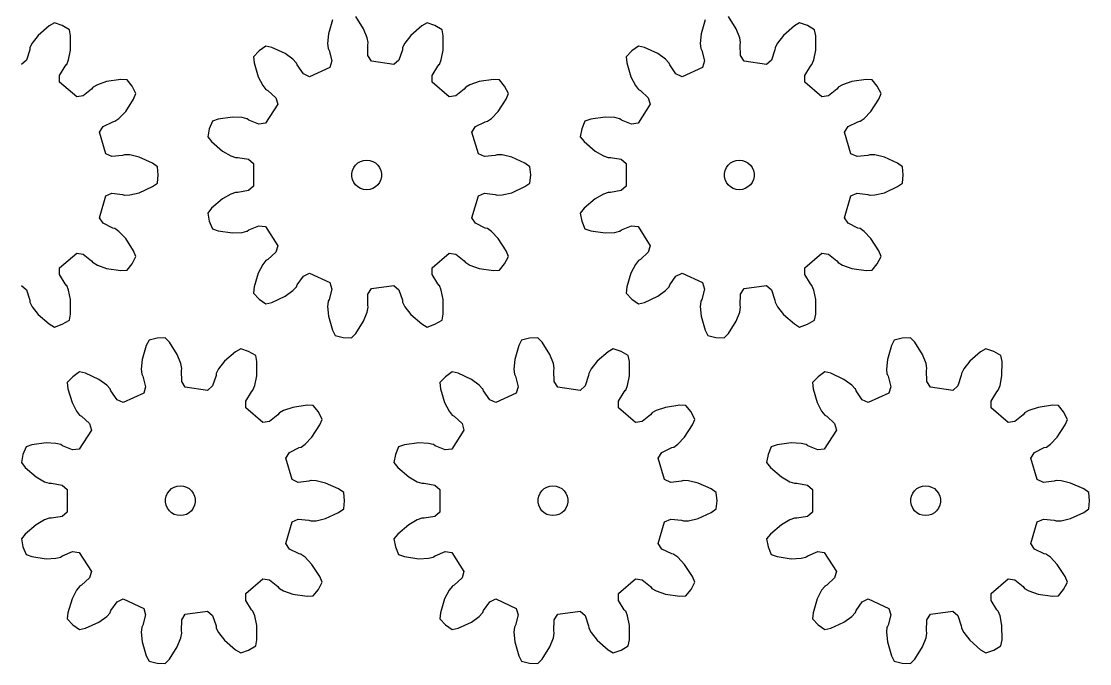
# Model space of a CAD drawing. Extents: x 0 to 183, y 0 to 230.
# Drawn here: x 75.2 to 183, y 0 to 64.8 of the extents above; entities that cross this region are included whole.
import ezdxf

# ---------------------------------------------------------------- set-up
doc = ezdxf.new("R2010")
doc.units = 0

msp = doc.modelspace()

# ---------------------------------------------------------------- linework, layer by layer
for p, q in [((106.57, 64.91), (106.17, 63.5)), ((109.7, 64.01), (108.92, 65.25)), ((144.16, 64.91), (143.76, 63.5)), ((147.3, 64.01), (146.51, 65.25)), ((77.98, 64.29), (76.88, 63.33)), ((78.51, 64.6), (77.98, 64.29)), ((79.3, 64.33), (78.51, 64.6)), ((80.03, 63.91), (79.3, 64.33)), ((80.14, 63.31), (80.03, 63.91)), ((110.07, 63.1), (109.7, 64.01)), ((115.58, 64.29), (114.47, 63.33)), ((116.11, 64.6), (115.58, 64.29)), ((116.89, 64.33), (116.11, 64.6)), ((117.62, 63.91), (116.89, 64.33)), ((117.73, 63.31), (117.62, 63.91)), ((147.66, 63.1), (147.3, 64.01)), ((153.17, 64.29), (152.07, 63.33)), ((153.7, 64.6), (153.17, 64.29)), ((154.49, 64.33), (153.7, 64.6)), ((155.21, 63.91), (154.49, 64.33)), ((155.32, 63.31), (155.21, 63.91)), ((76.28, 62.55), (76.05, 62.11)), ((76.88, 63.33), (76.28, 62.55)), ((80.13, 61.84), (80.14, 63.31)), ((106.17, 63.5), (106.08, 62.53)), ((106.08, 62.53), (106.13, 62.03)), ((110.16, 62.61), (110.07, 63.1)), ((110.12, 62.39), (110.16, 62.59)), ((110.16, 62.59), (110.16, 62.61)), ((113.87, 62.55), (113.64, 62.11)), ((114.47, 63.33), (113.87, 62.55)), ((117.73, 61.84), (117.73, 63.31)), ((143.76, 63.5), (143.67, 62.53)), ((143.67, 62.53), (143.72, 62.03)), ((147.75, 62.61), (147.66, 63.1)), ((147.71, 62.39), (147.75, 62.59)), ((147.75, 62.59), (147.75, 62.61)), ((151.46, 62.55), (151.23, 62.11)), ((152.07, 63.33), (151.46, 62.55)), ((155.32, 61.84), (155.32, 63.31)), ((76.03, 61.88), (75.69, 60.85)), ((76.05, 62.09), (76.03, 61.88)), ((76.05, 62.11), (76.05, 62.09)), ((79.94, 60.88), (80.13, 61.84)), ((99.18, 61.78), (98.6, 61.18)), ((99.86, 62.26), (99.18, 61.78)), ((100.46, 62.12), (99.86, 62.26)), ((101.78, 61.5), (100.46, 62.12)), ((102.58, 60.93), (101.78, 61.5)), ((106.13, 62.03), (106.13, 62.01)), ((106.13, 62.01), (106.23, 61.83)), ((106.23, 61.83), (106.5, 60.77)), ((110.15, 61.3), (110.12, 62.39)), ((113.62, 61.88), (113.28, 60.85)), ((113.64, 62.09), (113.62, 61.88)), ((113.64, 62.11), (113.64, 62.09)), ((117.54, 60.88), (117.73, 61.84)), ((136.77, 61.78), (136.2, 61.18)), ((137.45, 62.26), (136.77, 61.78)), ((138.05, 62.12), (137.45, 62.26)), ((139.38, 61.5), (138.05, 62.12)), ((140.17, 60.93), (139.38, 61.5)), ((143.72, 62.03), (143.72, 62.01)), ((143.72, 62.01), (143.82, 61.83)), ((143.82, 61.83), (144.09, 60.77)), ((147.75, 61.3), (147.71, 62.39)), ((151.21, 61.88), (150.87, 60.85)), ((151.23, 62.09), (151.21, 61.88)), ((151.23, 62.11), (151.23, 62.09)), ((155.13, 60.88), (155.32, 61.84)), ((75.69, 60.85), (75.18, 60.4)), ((79.6, 60.25), (79.75, 60.4)), ((79.75, 60.4), (79.76, 60.42)), ((79.76, 60.42), (79.94, 60.88)), ((98.6, 61.18), (98.66, 60.56)), ((98.66, 60.56), (99.08, 59.16)), ((102.92, 60.57), (102.58, 60.93)), ((102.93, 60.55), (102.92, 60.57)), ((103.01, 60.36), (102.93, 60.55)), ((103.63, 59.46), (103.01, 60.36)), ((106.5, 60.77), (106.31, 60.12)), ((110.52, 60.73), (110.15, 61.3)), ((112.77, 60.4), (110.52, 60.73)), ((113.28, 60.85), (112.77, 60.4)), ((117.19, 60.25), (117.34, 60.4)), ((117.34, 60.4), (117.35, 60.42)), ((117.35, 60.42), (117.54, 60.88)), ((136.2, 61.18), (136.26, 60.56)), ((136.26, 60.56), (136.67, 59.16)), ((140.52, 60.57), (140.17, 60.93)), ((140.53, 60.55), (140.52, 60.57)), ((140.6, 60.36), (140.53, 60.55)), ((141.22, 59.46), (140.6, 60.36)), ((144.09, 60.77), (143.91, 60.12)), ((148.11, 60.73), (147.75, 61.3)), ((150.36, 60.4), (148.11, 60.73)), ((150.87, 60.85), (150.36, 60.4)), ((154.79, 60.25), (154.93, 60.4)), ((154.93, 60.4), (154.94, 60.42)), ((154.94, 60.42), (155.13, 60.88)), ((79.04, 59.31), (79.6, 60.25)), ((79.04, 58.64), (79.04, 59.31)), ((104.24, 59.18), (103.63, 59.46)), ((106.31, 60.12), (104.24, 59.18)), ((116.63, 59.31), (117.19, 60.25)), ((116.63, 58.64), (116.63, 59.31)), ((141.84, 59.18), (141.22, 59.46)), ((143.91, 60.12), (141.84, 59.18)), ((154.22, 58.64), (154.23, 59.31)), ((154.23, 59.31), (154.79, 60.25)), ((80.76, 57.15), (79.04, 58.64)), ((82.85, 58.36), (82.42, 58.11)), ((83.77, 58.69), (82.85, 58.36)), ((85.22, 58.9), (83.77, 58.69)), ((85.84, 58.87), (85.22, 58.9)), ((86.35, 58.22), (85.84, 58.87)), ((86.73, 57.48), (86.35, 58.22)), ((99.08, 59.16), (99.53, 58.29)), ((99.53, 58.29), (99.84, 57.9)), ((118.35, 57.15), (116.63, 58.64)), ((120.44, 58.36), (120.01, 58.11)), ((121.37, 58.69), (120.44, 58.36)), ((122.81, 58.9), (121.37, 58.69)), ((123.43, 58.87), (122.81, 58.9)), ((123.94, 58.22), (123.43, 58.87)), ((124.33, 57.48), (123.94, 58.22)), ((136.67, 59.16), (137.13, 58.29)), ((137.13, 58.29), (137.44, 57.9)), ((155.94, 57.15), (154.22, 58.64)), ((158.03, 58.36), (157.6, 58.11)), ((158.96, 58.69), (158.03, 58.36)), ((160.41, 58.9), (158.96, 58.69)), ((161.02, 58.87), (160.41, 58.9)), ((161.53, 58.22), (161.02, 58.87)), ((161.92, 57.48), (161.53, 58.22)), ((81.43, 57.25), (80.76, 57.15)), ((82.27, 57.93), (81.43, 57.25)), ((82.4, 58.1), (82.27, 57.93)), ((82.42, 58.11), (82.4, 58.1)), ((86.5, 56.91), (86.73, 57.48)), ((99.84, 57.9), (99.86, 57.89)), ((99.86, 57.89), (100.04, 57.78)), ((100.04, 57.78), (100.84, 57.04)), ((119.02, 57.25), (118.35, 57.15)), ((119.87, 57.93), (119.02, 57.25)), ((120, 58.1), (119.87, 57.93)), ((120.01, 58.11), (120, 58.1)), ((124.1, 56.91), (124.33, 57.48)), ((137.44, 57.9), (137.45, 57.89)), ((137.45, 57.89), (137.63, 57.78)), ((137.63, 57.78), (138.43, 57.04)), ((156.61, 57.25), (155.94, 57.15)), ((157.46, 57.93), (156.61, 57.25)), ((157.59, 58.1), (157.46, 57.93)), ((157.6, 58.11), (157.59, 58.1)), ((161.69, 56.91), (161.92, 57.48)), ((85.71, 55.68), (86.5, 56.91)), ((101.04, 56.4), (99.81, 54.48)), ((100.84, 57.04), (101.04, 56.4)), ((123.3, 55.68), (124.1, 56.91)), ((138.63, 56.4), (137.4, 54.48)), ((138.43, 57.04), (138.63, 56.4)), ((160.89, 55.68), (161.69, 56.91)), ((84.62, 54.68), (85.03, 54.97)), ((85.03, 54.97), (85.71, 55.68)), ((96.48, 55.11), (95.03, 54.91)), ((97.46, 55.06), (96.48, 55.11)), ((97.94, 54.94), (97.46, 55.06)), ((122.21, 54.68), (122.62, 54.97)), ((122.62, 54.97), (123.3, 55.68)), ((134.07, 55.11), (132.62, 54.91)), ((135.05, 55.06), (134.07, 55.11)), ((135.53, 54.94), (135.05, 55.06)), ((159.8, 54.68), (160.21, 54.97)), ((160.21, 54.97), (160.89, 55.68)), ((83.05, 53.58), (83.42, 54.14)), ((83.42, 54.14), (84.4, 54.63)), ((84.4, 54.63), (84.6, 54.68)), ((84.6, 54.68), (84.62, 54.68)), ((94.14, 53.93), (93.98, 53.11)), ((94.45, 54.71), (94.14, 53.93)), ((95.03, 54.91), (94.45, 54.71)), ((97.96, 54.93), (97.94, 54.94)), ((98.13, 54.81), (97.96, 54.93)), ((99.14, 54.39), (98.13, 54.81)), ((99.81, 54.48), (99.14, 54.39)), ((120.64, 53.58), (121.01, 54.14)), ((121.01, 54.14), (121.99, 54.63)), ((121.99, 54.63), (122.2, 54.68)), ((122.2, 54.68), (122.21, 54.68)), ((131.73, 53.93), (131.57, 53.11)), ((132.04, 54.71), (131.73, 53.93)), ((132.62, 54.91), (132.04, 54.71)), ((135.55, 54.93), (135.53, 54.94)), ((135.72, 54.81), (135.55, 54.93)), ((136.73, 54.39), (135.72, 54.81)), ((137.4, 54.48), (136.73, 54.39)), ((158.24, 53.58), (158.61, 54.14)), ((158.61, 54.14), (159.58, 54.63)), ((159.58, 54.63), (159.79, 54.68)), ((159.79, 54.68), (159.8, 54.68)), ((83.69, 51.39), (83.05, 53.58)), ((93.98, 53.11), (94.36, 52.63)), ((121.29, 51.39), (120.64, 53.58)), ((131.57, 53.11), (131.95, 52.63)), ((158.88, 51.39), (158.24, 53.58)), ((94.36, 52.63), (95.47, 51.68)), ((131.95, 52.63), (133.06, 51.68)), ((84.31, 51.12), (83.69, 51.39)), ((85.4, 51.24), (84.31, 51.12)), ((85.59, 51.31), (85.4, 51.24)), ((85.61, 51.31), (85.59, 51.31)), ((86.11, 51.29), (85.61, 51.31)), ((87.07, 51.06), (86.11, 51.29)), ((88.4, 50.45), (87.07, 51.06)), ((95.47, 51.68), (96.32, 51.19)), ((96.32, 51.19), (96.79, 51.03)), ((96.79, 51.03), (96.81, 51.03)), ((96.81, 51.03), (97.02, 51.04)), ((97.02, 51.04), (98.1, 50.85)), ((98.1, 50.85), (98.61, 50.41)), ((109.41, 50.64), (109.71, 50.74)), ((109.71, 50.74), (110.02, 50.77)), ((110.02, 50.77), (110.33, 50.74)), ((110.33, 50.74), (110.63, 50.64)), ((121.9, 51.12), (121.29, 51.39)), ((122.99, 51.24), (121.9, 51.12)), ((123.19, 51.31), (122.99, 51.24)), ((123.2, 51.31), (123.19, 51.31)), ((123.7, 51.29), (123.2, 51.31)), ((124.66, 51.06), (123.7, 51.29)), ((125.99, 50.45), (124.66, 51.06)), ((133.06, 51.68), (133.91, 51.19)), ((133.91, 51.19), (134.39, 51.03)), ((134.39, 51.03), (134.4, 51.03)), ((134.4, 51.03), (134.61, 51.04)), ((134.61, 51.04), (135.69, 50.85)), ((135.69, 50.85), (136.2, 50.41)), ((147, 50.64), (147.3, 50.74)), ((147.3, 50.74), (147.61, 50.77)), ((147.61, 50.77), (147.92, 50.74)), ((147.92, 50.74), (148.22, 50.64)), ((159.49, 51.12), (158.88, 51.39)), ((160.58, 51.24), (159.49, 51.12)), ((160.78, 51.31), (160.58, 51.24)), ((160.8, 51.31), (160.78, 51.31)), ((161.29, 51.29), (160.8, 51.31)), ((162.25, 51.06), (161.29, 51.29)), ((163.58, 50.45), (162.25, 51.06)), ((88.9, 50.1), (88.4, 50.45)), ((88.98, 49.27), (88.9, 50.1)), ((98.61, 50.41), (98.61, 48.13)), ((108.53, 49.43), (108.59, 49.73)), ((108.59, 49.73), (108.72, 50.02)), ((108.72, 50.02), (108.9, 50.27)), ((108.9, 50.27), (109.14, 50.48)), ((109.14, 50.48), (109.41, 50.64)), ((110.63, 50.64), (110.9, 50.48)), ((110.9, 50.48), (111.13, 50.27)), ((111.13, 50.27), (111.32, 50.02)), ((111.32, 50.02), (111.45, 49.73)), ((111.45, 49.73), (111.51, 49.43)), ((126.49, 50.1), (125.99, 50.45)), ((126.57, 49.27), (126.49, 50.1)), ((136.2, 50.41), (136.2, 48.13)), ((146.12, 49.43), (146.18, 49.73)), ((146.18, 49.73), (146.31, 50.02)), ((146.31, 50.02), (146.5, 50.27)), ((146.5, 50.27), (146.73, 50.48)), ((146.73, 50.48), (147, 50.64)), ((148.22, 50.64), (148.49, 50.48)), ((148.49, 50.48), (148.73, 50.27)), ((148.73, 50.27), (148.91, 50.02)), ((148.91, 50.02), (149.04, 49.73)), ((149.04, 49.73), (149.1, 49.43)), ((164.08, 50.1), (163.58, 50.45)), ((164.16, 49.27), (164.08, 50.1)), ((88.9, 48.44), (88.98, 49.27)), ((108.53, 49.11), (108.53, 49.43)), ((108.59, 48.81), (108.53, 49.11)), ((108.72, 48.52), (108.59, 48.81)), ((108.9, 48.27), (108.72, 48.52)), ((111.32, 48.52), (111.13, 48.27)), ((111.45, 48.81), (111.32, 48.52)), ((111.51, 49.11), (111.45, 48.81)), ((111.51, 49.43), (111.51, 49.11)), ((126.49, 48.44), (126.57, 49.27)), ((146.12, 49.11), (146.12, 49.43)), ((146.18, 48.81), (146.12, 49.11)), ((146.31, 48.52), (146.18, 48.81)), ((146.5, 48.27), (146.31, 48.52)), ((148.91, 48.52), (148.73, 48.27)), ((149.04, 48.81), (148.91, 48.52)), ((149.1, 49.11), (149.04, 48.81)), ((149.1, 49.43), (149.1, 49.11)), ((164.08, 48.44), (164.16, 49.27)), ((83.69, 47.15), (84.31, 47.42)), ((84.31, 47.42), (85.4, 47.3)), ((86.11, 47.25), (87.07, 47.48)), ((87.07, 47.48), (88.4, 48.09)), ((88.4, 48.09), (88.9, 48.44)), ((96.79, 47.51), (96.32, 47.35)), ((96.81, 47.51), (96.79, 47.51)), ((97.02, 47.5), (96.81, 47.51)), ((98.1, 47.69), (97.02, 47.5)), ((98.61, 48.13), (98.1, 47.69)), ((109.14, 48.06), (108.9, 48.27)), ((109.41, 47.9), (109.14, 48.06)), ((109.71, 47.8), (109.41, 47.9)), ((110.02, 47.77), (109.71, 47.8)), ((110.33, 47.8), (110.02, 47.77)), ((110.63, 47.9), (110.33, 47.8)), ((110.9, 48.06), (110.63, 47.9)), ((111.13, 48.27), (110.9, 48.06)), ((121.29, 47.15), (121.9, 47.42)), ((121.9, 47.42), (122.99, 47.3)), ((123.7, 47.25), (124.66, 47.48)), ((124.66, 47.48), (125.99, 48.09)), ((125.99, 48.09), (126.49, 48.44)), ((134.39, 47.51), (133.91, 47.35)), ((134.4, 47.51), (134.39, 47.51)), ((134.61, 47.5), (134.4, 47.51)), ((135.69, 47.69), (134.61, 47.5)), ((136.2, 48.13), (135.69, 47.69)), ((146.73, 48.06), (146.5, 48.27)), ((147, 47.9), (146.73, 48.06)), ((147.3, 47.8), (147, 47.9)), ((147.61, 47.77), (147.3, 47.8)), ((147.92, 47.8), (147.61, 47.77)), ((148.22, 47.9), (147.92, 47.8)), ((148.49, 48.06), (148.22, 47.9)), ((148.73, 48.27), (148.49, 48.06)), ((158.88, 47.15), (159.49, 47.42)), ((159.49, 47.42), (160.58, 47.3)), ((161.29, 47.25), (162.25, 47.48)), ((162.25, 47.48), (163.58, 48.09)), ((163.58, 48.09), (164.08, 48.44)), ((83.05, 44.96), (83.69, 47.15)), ((85.4, 47.3), (85.59, 47.23)), ((85.59, 47.23), (85.61, 47.23)), ((85.61, 47.23), (86.11, 47.25)), ((95.47, 46.86), (94.36, 45.91)), ((96.32, 47.35), (95.47, 46.86)), ((120.64, 44.96), (121.29, 47.15)), ((122.99, 47.3), (123.19, 47.23)), ((123.19, 47.23), (123.2, 47.23)), ((123.2, 47.23), (123.7, 47.25)), ((133.06, 46.86), (131.95, 45.91)), ((133.91, 47.35), (133.06, 46.86)), ((158.24, 44.96), (158.88, 47.15)), ((160.58, 47.3), (160.78, 47.23)), ((160.78, 47.23), (160.8, 47.23)), ((160.8, 47.23), (161.29, 47.25)), ((94.36, 45.91), (93.98, 45.43)), ((93.98, 45.43), (94.14, 44.61)), ((131.95, 45.91), (131.57, 45.43)), ((131.57, 45.43), (131.73, 44.61)), ((83.42, 44.4), (83.05, 44.96)), ((84.4, 43.91), (83.42, 44.4)), ((94.14, 44.61), (94.45, 43.83)), ((121.01, 44.4), (120.64, 44.96)), ((121.99, 43.91), (121.01, 44.4)), ((131.73, 44.61), (132.04, 43.83)), ((158.61, 44.4), (158.24, 44.96)), ((159.58, 43.91), (158.61, 44.4)), ((84.6, 43.86), (84.4, 43.91)), ((84.62, 43.86), (84.6, 43.86)), ((85.03, 43.57), (84.62, 43.86)), ((85.71, 42.86), (85.03, 43.57)), ((94.45, 43.83), (95.03, 43.63)), ((95.03, 43.63), (96.48, 43.43)), ((96.48, 43.43), (97.46, 43.48)), ((97.46, 43.48), (97.94, 43.6)), ((97.94, 43.6), (97.96, 43.61)), ((97.96, 43.61), (98.13, 43.73)), ((98.13, 43.73), (99.14, 44.15)), ((99.14, 44.15), (99.81, 44.06)), ((99.81, 44.06), (101.04, 42.14)), ((122.2, 43.86), (121.99, 43.91)), ((122.21, 43.86), (122.2, 43.86)), ((122.62, 43.57), (122.21, 43.86)), ((123.3, 42.86), (122.62, 43.57)), ((132.04, 43.83), (132.62, 43.63)), ((132.62, 43.63), (134.07, 43.43)), ((134.07, 43.43), (135.05, 43.48)), ((135.05, 43.48), (135.53, 43.6)), ((135.53, 43.6), (135.55, 43.61)), ((135.55, 43.61), (135.72, 43.73)), ((135.72, 43.73), (136.73, 44.15)), ((136.73, 44.15), (137.4, 44.06)), ((137.4, 44.06), (138.63, 42.14)), ((159.79, 43.86), (159.58, 43.91)), ((159.8, 43.86), (159.79, 43.86)), ((160.21, 43.57), (159.8, 43.86)), ((160.89, 42.86), (160.21, 43.57)), ((86.5, 41.63), (85.71, 42.86)), ((101.04, 42.14), (100.84, 41.5)), ((124.1, 41.63), (123.3, 42.86)), ((138.63, 42.14), (138.43, 41.5)), ((161.69, 41.63), (160.89, 42.86)), ((79.04, 39.9), (80.76, 41.39)), ((80.76, 41.39), (81.43, 41.29)), ((81.43, 41.29), (82.27, 40.61)), ((86.35, 40.32), (86.73, 41.06)), ((86.73, 41.06), (86.5, 41.63)), ((100.84, 41.5), (100.04, 40.76)), ((116.63, 39.9), (118.35, 41.39)), ((118.35, 41.39), (119.02, 41.29)), ((119.02, 41.29), (119.87, 40.61)), ((123.94, 40.32), (124.33, 41.06)), ((124.33, 41.06), (124.1, 41.63)), ((138.43, 41.5), (137.63, 40.76)), ((154.22, 39.9), (155.94, 41.39)), ((155.94, 41.39), (156.61, 41.29)), ((156.61, 41.29), (157.46, 40.61)), ((161.53, 40.32), (161.92, 41.06)), ((161.92, 41.06), (161.69, 41.63)), ((79.04, 39.23), (79.04, 39.9)), ((82.27, 40.61), (82.4, 40.44)), ((82.4, 40.44), (82.42, 40.43)), ((82.42, 40.43), (82.85, 40.18)), ((82.85, 40.18), (83.77, 39.85)), ((85.84, 39.67), (86.35, 40.32)), ((99.53, 40.25), (99.08, 39.38)), ((99.84, 40.64), (99.53, 40.25)), ((99.86, 40.65), (99.84, 40.64)), ((100.04, 40.76), (99.86, 40.65)), ((116.63, 39.23), (116.63, 39.9)), ((119.87, 40.61), (120, 40.44)), ((120, 40.44), (120.01, 40.43)), ((120.01, 40.43), (120.44, 40.18)), ((120.44, 40.18), (121.37, 39.85)), ((123.43, 39.67), (123.94, 40.32)), ((137.13, 40.25), (136.67, 39.38)), ((137.44, 40.64), (137.13, 40.25)), ((137.45, 40.65), (137.44, 40.64)), ((137.63, 40.76), (137.45, 40.65)), ((154.23, 39.23), (154.22, 39.9)), ((157.46, 40.61), (157.59, 40.44)), ((157.59, 40.44), (157.6, 40.43)), ((157.6, 40.43), (158.03, 40.18)), ((158.03, 40.18), (158.96, 39.85)), ((161.02, 39.67), (161.53, 40.32)), ((79.6, 38.29), (79.04, 39.23)), ((83.77, 39.85), (85.22, 39.64)), ((85.22, 39.64), (85.84, 39.67)), ((99.08, 39.38), (98.66, 37.98)), ((103.01, 38.18), (103.63, 39.08)), ((103.63, 39.08), (104.24, 39.36)), ((104.24, 39.36), (106.31, 38.42)), ((117.19, 38.29), (116.63, 39.23)), ((121.37, 39.85), (122.81, 39.64)), ((122.81, 39.64), (123.43, 39.67)), ((136.67, 39.38), (136.26, 37.98)), ((140.6, 38.18), (141.22, 39.08)), ((141.22, 39.08), (141.84, 39.36)), ((141.84, 39.36), (143.91, 38.42)), ((154.79, 38.29), (154.23, 39.23)), ((158.96, 39.85), (160.41, 39.64)), ((160.41, 39.64), (161.02, 39.67)), ((75.18, 38.14), (75.69, 37.69)), ((79.75, 38.14), (79.6, 38.29)), ((79.76, 38.12), (79.75, 38.14)), ((79.94, 37.66), (79.76, 38.12)), ((98.66, 37.98), (98.6, 37.36)), ((102.58, 37.61), (102.92, 37.97)), ((102.92, 37.97), (102.93, 37.99)), ((102.93, 37.99), (103.01, 38.18)), ((106.5, 37.77), (106.23, 36.71)), ((106.31, 38.42), (106.5, 37.77)), ((110.15, 37.24), (110.52, 37.81)), ((110.52, 37.81), (112.77, 38.14)), ((112.77, 38.14), (113.28, 37.69)), ((117.34, 38.14), (117.19, 38.29)), ((117.35, 38.12), (117.34, 38.14)), ((117.54, 37.66), (117.35, 38.12)), ((136.26, 37.98), (136.2, 37.36)), ((140.17, 37.61), (140.52, 37.97)), ((140.52, 37.97), (140.53, 37.99)), ((140.53, 37.99), (140.6, 38.18)), ((144.09, 37.77), (143.82, 36.71)), ((143.91, 38.42), (144.09, 37.77)), ((147.75, 37.24), (148.11, 37.81)), ((148.11, 37.81), (150.36, 38.14)), ((150.36, 38.14), (150.87, 37.69)), ((154.93, 38.14), (154.79, 38.29)), ((154.94, 38.12), (154.93, 38.14)), ((155.13, 37.66), (154.94, 38.12)), ((75.69, 37.69), (76.03, 36.66)), ((76.03, 36.66), (76.05, 36.45)), ((80.13, 36.7), (79.94, 37.66)), ((80.14, 35.23), (80.13, 36.7)), ((98.6, 37.36), (99.18, 36.76)), ((99.18, 36.76), (99.86, 36.28)), ((100.46, 36.42), (101.78, 37.04)), ((101.78, 37.04), (102.58, 37.61)), ((106.23, 36.71), (106.13, 36.53)), ((110.12, 36.15), (110.15, 37.24)), ((113.28, 37.69), (113.62, 36.66)), ((113.62, 36.66), (113.64, 36.45)), ((117.73, 36.7), (117.54, 37.66)), ((117.73, 35.23), (117.73, 36.7)), ((136.2, 37.36), (136.77, 36.76)), ((136.77, 36.76), (137.45, 36.28)), ((138.05, 36.42), (139.38, 37.04)), ((139.38, 37.04), (140.17, 37.61)), ((143.82, 36.71), (143.72, 36.53)), ((147.71, 36.15), (147.75, 37.24)), ((150.87, 37.69), (151.21, 36.66)), ((151.21, 36.66), (151.23, 36.45)), ((155.32, 36.7), (155.13, 37.66)), ((155.32, 35.23), (155.32, 36.7)), ((76.05, 36.45), (76.05, 36.43)), ((76.05, 36.43), (76.28, 35.99)), ((76.28, 35.99), (76.88, 35.21)), ((99.86, 36.28), (100.46, 36.42)), ((106.13, 36.51), (106.08, 36.01)), ((106.08, 36.01), (106.17, 35.04)), ((106.13, 36.53), (106.13, 36.51)), ((110.07, 35.44), (110.16, 35.93)), ((110.16, 35.95), (110.12, 36.15)), ((110.16, 35.93), (110.16, 35.95)), ((113.64, 36.45), (113.64, 36.43)), ((113.64, 36.43), (113.87, 35.99)), ((113.87, 35.99), (114.47, 35.21)), ((137.45, 36.28), (138.05, 36.42)), ((143.72, 36.51), (143.67, 36.01)), ((143.67, 36.01), (143.76, 35.04)), ((143.72, 36.53), (143.72, 36.51)), ((147.66, 35.44), (147.75, 35.93)), ((147.75, 35.95), (147.71, 36.15)), ((147.75, 35.93), (147.75, 35.95)), ((151.23, 36.45), (151.23, 36.43)), ((151.23, 36.43), (151.46, 35.99)), ((151.46, 35.99), (152.07, 35.21)), ((76.88, 35.21), (77.98, 34.25)), ((79.3, 34.21), (80.03, 34.63)), ((80.03, 34.63), (80.14, 35.23)), ((106.17, 35.04), (106.57, 33.63)), ((108.92, 33.29), (109.7, 34.53)), ((109.7, 34.53), (110.07, 35.44)), ((114.47, 35.21), (115.58, 34.25)), ((116.89, 34.21), (117.62, 34.63)), ((117.62, 34.63), (117.73, 35.23)), ((143.76, 35.04), (144.16, 33.63)), ((146.51, 33.29), (147.3, 34.53)), ((147.3, 34.53), (147.66, 35.44)), ((152.07, 35.21), (153.17, 34.25)), ((154.49, 34.21), (155.21, 34.63)), ((155.21, 34.63), (155.32, 35.23)), ((77.98, 34.25), (78.51, 33.94)), ((78.51, 33.94), (79.3, 34.21)), ((106.57, 33.63), (106.85, 33.08)), ((115.58, 34.25), (116.11, 33.94)), ((116.11, 33.94), (116.89, 34.21)), ((144.16, 33.63), (144.44, 33.08)), ((153.17, 34.25), (153.7, 33.94)), ((153.7, 33.94), (154.49, 34.21)), ((88.06, 32.61), (87.78, 32.06)), ((88.87, 32.81), (88.06, 32.61)), ((89.7, 32.85), (88.87, 32.81)), ((90.12, 32.4), (89.7, 32.85)), ((90.91, 31.17), (90.12, 32.4)), ((106.85, 33.08), (107.66, 32.89)), ((107.66, 32.89), (108.5, 32.85)), ((108.5, 32.85), (108.92, 33.29)), ((125.65, 32.61), (125.37, 32.06)), ((126.46, 32.81), (125.65, 32.61)), ((127.29, 32.85), (126.46, 32.81)), ((127.71, 32.4), (127.29, 32.85)), ((128.5, 31.17), (127.71, 32.4)), ((144.44, 33.08), (145.25, 32.89)), ((145.25, 32.89), (146.09, 32.85)), ((146.09, 32.85), (146.51, 33.29)), ((163.24, 32.61), (162.96, 32.06)), ((164.05, 32.81), (163.24, 32.61)), ((164.88, 32.85), (164.05, 32.81)), ((165.31, 32.4), (164.88, 32.85)), ((166.09, 31.17), (165.31, 32.4)), ((87.78, 32.06), (87.37, 30.66)), ((96.78, 31.44), (95.68, 30.48)), ((97.31, 31.75), (96.78, 31.44)), ((98.1, 31.48), (97.31, 31.75)), ((98.82, 31.06), (98.1, 31.48)), ((125.37, 32.06), (124.96, 30.66)), ((134.37, 31.44), (133.27, 30.48)), ((134.9, 31.75), (134.37, 31.44)), ((135.69, 31.48), (134.9, 31.75)), ((136.41, 31.06), (135.69, 31.48)), ((162.96, 32.06), (162.55, 30.66)), ((171.96, 31.44), (170.86, 30.48)), ((172.49, 31.75), (171.96, 31.44)), ((173.28, 31.48), (172.49, 31.75)), ((174, 31.06), (173.28, 31.48)), ((87.37, 30.66), (87.28, 29.68)), ((91.27, 30.25), (90.91, 31.17)), ((91.36, 29.76), (91.27, 30.25)), ((95.68, 30.48), (95.07, 29.71)), ((98.94, 30.46), (98.82, 31.06)), ((98.93, 29), (98.94, 30.46)), ((124.96, 30.66), (124.87, 29.68)), ((128.86, 30.25), (128.5, 31.17)), ((128.95, 29.76), (128.86, 30.25)), ((133.27, 30.48), (132.67, 29.71)), ((136.53, 30.46), (136.41, 31.06)), ((136.52, 29), (136.53, 30.46)), ((162.55, 30.66), (162.46, 29.68)), ((166.45, 30.25), (166.09, 31.17)), ((166.55, 29.76), (166.45, 30.25)), ((170.86, 30.48), (170.26, 29.71)), ((174.12, 30.46), (174, 31.06)), ((174.11, 29), (174.12, 30.46)), ((81.06, 29.42), (80.38, 28.93)), ((81.66, 29.27), (81.06, 29.42)), ((82.99, 28.66), (81.66, 29.27)), ((87.28, 29.68), (87.33, 29.18)), ((87.33, 29.18), (87.33, 29.17)), ((87.33, 29.17), (87.43, 28.98)), ((91.32, 29.54), (91.36, 29.75)), ((91.36, 28.45), (91.32, 29.54)), ((91.36, 29.75), (91.36, 29.76)), ((94.84, 29.25), (94.82, 29.04)), ((94.85, 29.26), (94.84, 29.25)), ((95.07, 29.71), (94.85, 29.26)), ((118.65, 29.42), (117.98, 28.93)), ((119.25, 29.27), (118.65, 29.42)), ((120.58, 28.66), (119.25, 29.27)), ((124.87, 29.68), (124.92, 29.18)), ((124.92, 29.18), (124.93, 29.17)), ((124.93, 29.17), (125.02, 28.98)), ((128.91, 29.54), (128.95, 29.75)), ((128.95, 28.45), (128.91, 29.54)), ((128.95, 29.75), (128.95, 29.76)), ((132.43, 29.25), (132.41, 29.04)), ((132.44, 29.26), (132.43, 29.25)), ((132.67, 29.71), (132.44, 29.26)), ((156.25, 29.42), (155.57, 28.93)), ((156.84, 29.27), (156.25, 29.42)), ((158.17, 28.66), (156.84, 29.27)), ((162.46, 29.68), (162.51, 29.18)), ((162.51, 29.18), (162.52, 29.17)), ((162.52, 29.17), (162.62, 28.98)), ((166.51, 29.54), (166.55, 29.75)), ((166.54, 28.45), (166.51, 29.54)), ((166.55, 29.75), (166.55, 29.76)), ((170.03, 29.25), (170.01, 29.04)), ((170.26, 29.71), (170.03, 29.26)), ((170.03, 29.26), (170.03, 29.25)), ((80.38, 28.93), (79.81, 28.33)), ((79.81, 28.33), (79.87, 27.72)), ((83.79, 28.08), (82.99, 28.66)), ((84.13, 27.72), (83.79, 28.08)), ((87.43, 28.98), (87.7, 27.92)), ((91.72, 27.88), (91.36, 28.45)), ((94.82, 29.04), (94.48, 28)), ((98.55, 27.57), (98.74, 28.03)), ((98.74, 28.03), (98.93, 29)), ((117.98, 28.93), (117.4, 28.33)), ((117.4, 28.33), (117.46, 27.72)), ((121.38, 28.08), (120.58, 28.66)), ((121.72, 27.72), (121.38, 28.08)), ((125.02, 28.98), (125.3, 27.92)), ((129.31, 27.88), (128.95, 28.45)), ((132.41, 29.04), (132.07, 28)), ((136.15, 27.57), (136.33, 28.03)), ((136.33, 28.03), (136.52, 29)), ((155.57, 28.93), (154.99, 28.33)), ((154.99, 28.33), (155.05, 27.72)), ((158.97, 28.08), (158.17, 28.66)), ((159.31, 27.72), (158.97, 28.08)), ((162.62, 28.98), (162.89, 27.92)), ((166.9, 27.88), (166.54, 28.45)), ((170.01, 29.04), (169.66, 28)), ((173.74, 27.57), (173.92, 28.03)), ((173.92, 28.03), (174.11, 29)), ((79.87, 27.72), (80.29, 26.32)), ((84.14, 27.71), (84.13, 27.72)), ((84.22, 27.51), (84.14, 27.71)), ((84.84, 26.61), (84.22, 27.51)), ((87.52, 27.27), (85.45, 26.33)), ((87.7, 27.92), (87.52, 27.27)), ((93.97, 27.55), (91.72, 27.88)), ((94.48, 28), (93.97, 27.55)), ((97.84, 26.47), (98.4, 27.4)), ((98.4, 27.4), (98.54, 27.56)), ((98.54, 27.56), (98.55, 27.57)), ((117.46, 27.72), (117.88, 26.32)), ((121.73, 27.71), (121.72, 27.72)), ((121.81, 27.51), (121.73, 27.71)), ((122.43, 26.61), (121.81, 27.51)), ((125.11, 27.27), (123.04, 26.33)), ((125.3, 27.92), (125.11, 27.27)), ((131.57, 27.55), (129.31, 27.88)), ((132.07, 28), (131.57, 27.55)), ((135.43, 26.47), (135.99, 27.4)), ((135.99, 27.4), (136.14, 27.56)), ((136.14, 27.56), (136.15, 27.57)), ((155.05, 27.72), (155.47, 26.32)), ((159.32, 27.71), (159.31, 27.72)), ((159.4, 27.51), (159.32, 27.71)), ((160.02, 26.61), (159.4, 27.51)), ((162.7, 27.27), (160.63, 26.33)), ((162.89, 27.92), (162.7, 27.27)), ((169.16, 27.55), (166.9, 27.88)), ((169.66, 28), (169.16, 27.55)), ((173.02, 26.47), (173.58, 27.4)), ((173.58, 27.4), (173.73, 27.56)), ((173.73, 27.56), (173.74, 27.57)), ((80.29, 26.32), (80.74, 25.44)), ((85.45, 26.33), (84.84, 26.61)), ((97.83, 25.79), (97.84, 26.47)), ((104.02, 26.05), (102.57, 25.84)), ((104.63, 26.03), (104.02, 26.05)), ((105.15, 25.37), (104.63, 26.03)), ((117.88, 26.32), (118.33, 25.44)), ((123.04, 26.33), (122.43, 26.61)), ((135.43, 25.79), (135.43, 26.47)), ((141.61, 26.05), (140.16, 25.84)), ((142.22, 26.03), (141.61, 26.05)), ((142.74, 25.37), (142.22, 26.03)), ((155.47, 26.32), (155.92, 25.44)), ((160.63, 26.33), (160.02, 26.61)), ((173.02, 25.79), (173.02, 26.47)), ((179.2, 26.05), (177.75, 25.84)), ((179.81, 26.03), (179.2, 26.05)), ((180.33, 25.37), (179.81, 26.03)), ((80.74, 25.44), (81.05, 25.05)), ((81.05, 25.05), (81.06, 25.04)), ((81.06, 25.04), (81.24, 24.94)), ((81.24, 24.94), (82.05, 24.2)), ((99.55, 24.3), (97.83, 25.79)), ((101.07, 25.09), (100.22, 24.4)), ((101.2, 25.25), (101.07, 25.09)), ((101.21, 25.27), (101.2, 25.25)), ((101.64, 25.52), (101.21, 25.27)), ((102.57, 25.84), (101.64, 25.52)), ((105.53, 24.63), (105.15, 25.37)), ((118.33, 25.44), (118.64, 25.05)), ((118.64, 25.05), (118.65, 25.04)), ((118.65, 25.04), (118.84, 24.94)), ((118.84, 24.94), (119.64, 24.2)), ((137.15, 24.3), (135.43, 25.79)), ((138.66, 25.09), (137.81, 24.4)), ((138.79, 25.25), (138.66, 25.09)), ((138.8, 25.27), (138.79, 25.25)), ((139.24, 25.52), (138.8, 25.27)), ((140.16, 25.84), (139.24, 25.52)), ((143.12, 24.63), (142.74, 25.37)), ((155.92, 25.44), (156.23, 25.05)), ((156.23, 25.05), (156.25, 25.04)), ((156.25, 25.04), (156.43, 24.94)), ((156.43, 24.94), (157.23, 24.2)), ((174.74, 24.3), (173.02, 25.79)), ((176.25, 25.09), (175.41, 24.4)), ((176.38, 25.25), (176.25, 25.09)), ((176.4, 25.27), (176.38, 25.25)), ((176.83, 25.52), (176.4, 25.27)), ((177.75, 25.84), (176.83, 25.52)), ((180.71, 24.63), (180.33, 25.37)), ((82.05, 24.2), (82.24, 23.55)), ((100.22, 24.4), (99.55, 24.3)), ((104.5, 22.83), (105.3, 24.06)), ((105.3, 24.06), (105.53, 24.63)), ((119.64, 24.2), (119.83, 23.55)), ((137.81, 24.4), (137.15, 24.3)), ((142.1, 22.83), (142.89, 24.06)), ((142.89, 24.06), (143.12, 24.63)), ((157.23, 24.2), (157.42, 23.55)), ((175.41, 24.4), (174.74, 24.3)), ((179.69, 22.83), (180.48, 24.06)), ((180.48, 24.06), (180.71, 24.63)), ((82.24, 23.55), (81.01, 21.63)), ((103.82, 22.13), (104.5, 22.83)), ((119.83, 23.55), (118.6, 21.63)), ((141.42, 22.13), (142.1, 22.83)), ((157.42, 23.55), (156.19, 21.63)), ((179.01, 22.13), (179.69, 22.83)), ((75.65, 21.86), (75.34, 21.09)), ((76.23, 22.06), (75.65, 21.86)), ((77.68, 22.26), (76.23, 22.06)), ((78.66, 22.21), (77.68, 22.26)), ((79.15, 22.09), (78.66, 22.21)), ((79.16, 22.09), (79.15, 22.09)), ((79.33, 21.96), (79.16, 22.09)), ((80.34, 21.54), (79.33, 21.96)), ((81.01, 21.63), (80.34, 21.54)), ((102.22, 21.3), (103.2, 21.78)), ((103.2, 21.78), (103.4, 21.83)), ((103.4, 21.83), (103.42, 21.84)), ((103.42, 21.84), (103.82, 22.13)), ((113.24, 21.86), (112.93, 21.09)), ((113.82, 22.06), (113.24, 21.86)), ((115.27, 22.26), (113.82, 22.06)), ((116.25, 22.21), (115.27, 22.26)), ((116.74, 22.09), (116.25, 22.21)), ((116.75, 22.09), (116.74, 22.09)), ((116.92, 21.96), (116.75, 22.09)), ((117.93, 21.54), (116.92, 21.96)), ((118.6, 21.63), (117.93, 21.54)), ((139.81, 21.3), (140.79, 21.78)), ((140.79, 21.78), (140.99, 21.83)), ((140.99, 21.83), (141.01, 21.84)), ((141.01, 21.84), (141.42, 22.13)), ((150.83, 21.86), (150.52, 21.09)), ((151.42, 22.06), (150.83, 21.86)), ((152.86, 22.26), (151.42, 22.06)), ((153.84, 22.21), (152.86, 22.26)), ((154.33, 22.09), (153.84, 22.21)), ((154.35, 22.09), (154.33, 22.09)), ((154.52, 21.96), (154.35, 22.09)), ((155.52, 21.54), (154.52, 21.96)), ((156.19, 21.63), (155.52, 21.54)), ((177.4, 21.3), (178.38, 21.78)), ((178.38, 21.78), (178.58, 21.83)), ((178.58, 21.83), (178.6, 21.84)), ((178.6, 21.84), (179.01, 22.13)), ((75.34, 21.09), (75.18, 20.27)), ((101.85, 20.73), (102.22, 21.3)), ((102.49, 18.55), (101.85, 20.73)), ((112.93, 21.09), (112.77, 20.27)), ((139.44, 20.73), (139.81, 21.3)), ((140.08, 18.55), (139.44, 20.73)), ((150.52, 21.09), (150.37, 20.27)), ((177.03, 20.73), (177.4, 21.3)), ((177.67, 18.55), (177.03, 20.73)), ((75.18, 20.27), (75.56, 19.79)), ((75.56, 19.79), (76.67, 18.83)), ((112.77, 20.27), (113.16, 19.79)), ((113.16, 19.79), (114.27, 18.83)), ((150.37, 20.27), (150.75, 19.79)), ((150.75, 19.79), (151.86, 18.83)), ((76.67, 18.83), (77.53, 18.34)), ((77.53, 18.34), (78, 18.18)), ((103.11, 18.27), (102.49, 18.55)), ((104.19, 18.39), (103.11, 18.27)), ((104.39, 18.46), (104.19, 18.39)), ((104.41, 18.46), (104.39, 18.46)), ((104.91, 18.44), (104.41, 18.46)), ((105.86, 18.21), (104.91, 18.44)), ((114.27, 18.83), (115.12, 18.34)), ((115.12, 18.34), (115.59, 18.18)), ((140.7, 18.27), (140.08, 18.55)), ((141.78, 18.39), (140.7, 18.27)), ((141.98, 18.46), (141.78, 18.39)), ((142, 18.46), (141.98, 18.46)), ((142.5, 18.44), (142, 18.46)), ((143.45, 18.21), (142.5, 18.44)), ((151.86, 18.83), (152.71, 18.34)), ((152.71, 18.34), (153.18, 18.18)), ((178.29, 18.27), (177.67, 18.55)), ((179.37, 18.39), (178.29, 18.27)), ((179.57, 18.46), (179.37, 18.39)), ((179.59, 18.46), (179.57, 18.46)), ((180.09, 18.44), (179.59, 18.46)), ((181.04, 18.21), (180.09, 18.44)), ((78, 18.18), (78.02, 18.18)), ((78.02, 18.18), (78.23, 18.19)), ((78.23, 18.19), (79.3, 18)), ((79.3, 18), (79.81, 17.56)), ((79.81, 17.56), (79.81, 15.28)), ((89.92, 17.17), (90.11, 17.43)), ((90.11, 17.43), (90.34, 17.64)), ((90.34, 17.64), (90.61, 17.79)), ((90.61, 17.79), (90.91, 17.89)), ((90.91, 17.89), (91.22, 17.92)), ((91.22, 17.92), (91.53, 17.89)), ((91.53, 17.89), (91.83, 17.79)), ((91.83, 17.79), (92.1, 17.64)), ((92.1, 17.64), (92.34, 17.43)), ((92.34, 17.43), (92.52, 17.17)), ((107.19, 17.61), (105.86, 18.21)), ((107.7, 17.25), (107.19, 17.61)), ((107.77, 16.42), (107.7, 17.25)), ((115.59, 18.18), (115.61, 18.18)), ((115.61, 18.18), (115.82, 18.19)), ((115.82, 18.19), (116.89, 18)), ((116.89, 18), (117.41, 17.56)), ((117.41, 17.56), (117.41, 15.28)), ((127.52, 17.17), (127.7, 17.43)), ((127.7, 17.43), (127.93, 17.64)), ((127.93, 17.64), (128.2, 17.79)), ((128.2, 17.79), (128.5, 17.89)), ((128.5, 17.89), (128.81, 17.92)), ((128.81, 17.92), (129.13, 17.89)), ((129.13, 17.89), (129.42, 17.79)), ((129.42, 17.79), (129.7, 17.64)), ((129.7, 17.64), (129.93, 17.43)), ((129.93, 17.43), (130.11, 17.17)), ((144.79, 17.61), (143.45, 18.21)), ((145.29, 17.25), (144.79, 17.61)), ((145.37, 16.42), (145.29, 17.25)), ((153.18, 18.18), (153.2, 18.18)), ((153.2, 18.18), (153.41, 18.19)), ((153.41, 18.19), (154.48, 18)), ((154.48, 18), (155, 17.56)), ((155, 17.56), (155, 15.28)), ((165.11, 17.17), (165.29, 17.43)), ((165.29, 17.43), (165.52, 17.64)), ((165.52, 17.64), (165.8, 17.79)), ((165.8, 17.79), (166.09, 17.89)), ((166.09, 17.89), (166.41, 17.92)), ((166.41, 17.92), (166.72, 17.89)), ((166.72, 17.89), (167.02, 17.79)), ((167.02, 17.79), (167.29, 17.64)), ((167.29, 17.64), (167.52, 17.43)), ((167.52, 17.43), (167.71, 17.17)), ((182.38, 17.61), (181.04, 18.21)), ((182.88, 17.25), (182.38, 17.61)), ((182.96, 16.42), (182.88, 17.25)), ((89.73, 16.58), (89.8, 16.89)), ((89.73, 16.27), (89.73, 16.58)), ((89.8, 15.96), (89.73, 16.27)), ((89.8, 16.89), (89.92, 17.17)), ((92.52, 17.17), (92.65, 16.89)), ((92.65, 16.89), (92.71, 16.58)), ((92.71, 16.27), (92.65, 15.96)), ((92.71, 16.58), (92.71, 16.27)), ((107.7, 15.59), (107.77, 16.42)), ((127.32, 16.58), (127.39, 16.89)), ((127.32, 16.27), (127.32, 16.58)), ((127.39, 15.96), (127.32, 16.27)), ((127.39, 16.89), (127.52, 17.17)), ((130.11, 17.17), (130.24, 16.89)), ((130.24, 16.89), (130.31, 16.58)), ((130.31, 16.27), (130.24, 15.96)), ((130.31, 16.58), (130.31, 16.27)), ((145.29, 15.59), (145.37, 16.42)), ((164.91, 16.58), (164.98, 16.89)), ((164.91, 16.27), (164.91, 16.58)), ((164.98, 15.96), (164.91, 16.27)), ((164.98, 16.89), (165.11, 17.17)), ((167.71, 17.17), (167.83, 16.89)), ((167.83, 16.89), (167.9, 16.58)), ((167.9, 16.27), (167.83, 15.96)), ((167.9, 16.58), (167.9, 16.27)), ((182.88, 15.59), (182.96, 16.42)), ((79.81, 15.28), (79.3, 14.85)), ((89.92, 15.67), (89.8, 15.96)), ((90.11, 15.42), (89.92, 15.67)), ((90.34, 15.21), (90.11, 15.42)), ((90.61, 15.05), (90.34, 15.21)), ((92.1, 15.21), (91.83, 15.05)), ((92.34, 15.42), (92.1, 15.21)), ((92.52, 15.67), (92.34, 15.42)), ((92.65, 15.96), (92.52, 15.67)), ((105.86, 14.64), (107.19, 15.24)), ((107.19, 15.24), (107.7, 15.59)), ((117.41, 15.28), (116.89, 14.85)), ((127.52, 15.67), (127.39, 15.96)), ((127.7, 15.42), (127.52, 15.67)), ((127.93, 15.21), (127.7, 15.42)), ((128.2, 15.05), (127.93, 15.21)), ((129.7, 15.21), (129.42, 15.05)), ((129.93, 15.42), (129.7, 15.21)), ((130.11, 15.67), (129.93, 15.42)), ((130.24, 15.96), (130.11, 15.67)), ((143.45, 14.64), (144.79, 15.24)), ((144.79, 15.24), (145.29, 15.59)), ((155, 15.28), (154.48, 14.85)), ((165.11, 15.67), (164.98, 15.96)), ((165.29, 15.42), (165.11, 15.67)), ((165.52, 15.21), (165.29, 15.42)), ((165.8, 15.05), (165.52, 15.21)), ((167.29, 15.21), (167.02, 15.05)), ((167.52, 15.42), (167.29, 15.21)), ((167.71, 15.67), (167.52, 15.42)), ((167.83, 15.96), (167.71, 15.67)), ((181.04, 14.64), (182.38, 15.24)), ((182.38, 15.24), (182.88, 15.59)), ((76.67, 14.01), (75.56, 13.06)), ((77.53, 14.5), (76.67, 14.01)), ((78, 14.66), (77.53, 14.5)), ((78.02, 14.67), (78, 14.66)), ((78.23, 14.66), (78.02, 14.67)), ((79.3, 14.85), (78.23, 14.66)), ((90.91, 14.96), (90.61, 15.05)), ((91.22, 14.92), (90.91, 14.96)), ((91.53, 14.96), (91.22, 14.92)), ((91.83, 15.05), (91.53, 14.96)), ((101.85, 12.12), (102.49, 14.3)), ((102.49, 14.3), (103.11, 14.58)), ((103.11, 14.58), (104.19, 14.46)), ((104.19, 14.46), (104.39, 14.39)), ((104.39, 14.39), (104.41, 14.39)), ((104.41, 14.39), (104.91, 14.41)), ((104.91, 14.41), (105.86, 14.64)), ((114.27, 14.01), (113.16, 13.06)), ((115.12, 14.5), (114.27, 14.01)), ((115.59, 14.66), (115.12, 14.5)), ((115.61, 14.67), (115.59, 14.66)), ((115.82, 14.66), (115.61, 14.67)), ((116.89, 14.85), (115.82, 14.66)), ((128.5, 14.96), (128.2, 15.05)), ((128.81, 14.92), (128.5, 14.96)), ((129.13, 14.96), (128.81, 14.92)), ((129.42, 15.05), (129.13, 14.96)), ((139.44, 12.12), (140.08, 14.3)), ((140.08, 14.3), (140.7, 14.58)), ((140.7, 14.58), (141.78, 14.46)), ((141.78, 14.46), (141.98, 14.39)), ((141.98, 14.39), (142, 14.39)), ((142, 14.39), (142.5, 14.41)), ((142.5, 14.41), (143.45, 14.64)), ((151.86, 14.01), (150.75, 13.06)), ((152.71, 14.5), (151.86, 14.01)), ((153.18, 14.66), (152.71, 14.5)), ((153.2, 14.67), (153.18, 14.66)), ((153.41, 14.66), (153.2, 14.67)), ((154.48, 14.85), (153.41, 14.66)), ((166.09, 14.96), (165.8, 15.05)), ((166.41, 14.92), (166.09, 14.96)), ((166.72, 14.96), (166.41, 14.92)), ((167.02, 15.05), (166.72, 14.96)), ((177.03, 12.12), (177.67, 14.3)), ((177.67, 14.3), (178.29, 14.58)), ((178.29, 14.58), (179.37, 14.46)), ((179.37, 14.46), (179.57, 14.39)), ((179.57, 14.39), (179.59, 14.39)), ((179.59, 14.39), (180.09, 14.41)), ((180.09, 14.41), (181.04, 14.64)), ((75.56, 13.06), (75.18, 12.58)), ((113.16, 13.06), (112.77, 12.58)), ((150.75, 13.06), (150.37, 12.58)), ((75.18, 12.58), (75.34, 11.76)), ((102.22, 11.55), (101.85, 12.12)), ((112.77, 12.58), (112.93, 11.76)), ((139.81, 11.55), (139.44, 12.12)), ((150.37, 12.58), (150.52, 11.76)), ((177.4, 11.55), (177.03, 12.12)), ((75.34, 11.76), (75.65, 10.99)), ((75.65, 10.99), (76.23, 10.79)), ((76.23, 10.79), (77.68, 10.58)), ((79.16, 10.76), (79.33, 10.88)), ((79.33, 10.88), (80.34, 11.3)), ((80.34, 11.3), (81.01, 11.21)), ((81.01, 11.21), (82.24, 9.3)), ((103.2, 11.07), (102.22, 11.55)), ((103.4, 11.02), (103.2, 11.07)), ((103.42, 11.01), (103.4, 11.02)), ((103.82, 10.72), (103.42, 11.01)), ((112.93, 11.76), (113.24, 10.99)), ((113.24, 10.99), (113.82, 10.79)), ((113.82, 10.79), (115.27, 10.58)), ((116.75, 10.76), (116.92, 10.88)), ((116.92, 10.88), (117.93, 11.3)), ((117.93, 11.3), (118.6, 11.21)), ((118.6, 11.21), (119.83, 9.3)), ((140.79, 11.07), (139.81, 11.55)), ((140.99, 11.02), (140.79, 11.07)), ((141.01, 11.01), (140.99, 11.02)), ((141.42, 10.72), (141.01, 11.01)), ((150.52, 11.76), (150.83, 10.99)), ((150.83, 10.99), (151.42, 10.79)), ((151.42, 10.79), (152.86, 10.58)), ((154.35, 10.76), (154.52, 10.88)), ((154.52, 10.88), (155.52, 11.3)), ((155.52, 11.3), (156.19, 11.21)), ((156.19, 11.21), (157.42, 9.3)), ((178.38, 11.07), (177.4, 11.55)), ((178.58, 11.02), (178.38, 11.07)), ((178.6, 11.01), (178.58, 11.02)), ((179.01, 10.72), (178.6, 11.01)), ((77.68, 10.58), (78.66, 10.63)), ((78.66, 10.63), (79.15, 10.75)), ((79.15, 10.75), (79.16, 10.76)), ((104.5, 10.01), (103.82, 10.72)), ((105.3, 8.79), (104.5, 10.01)), ((115.27, 10.58), (116.25, 10.63)), ((116.25, 10.63), (116.74, 10.75)), ((116.74, 10.75), (116.75, 10.76)), ((142.1, 10.01), (141.42, 10.72)), ((142.89, 8.79), (142.1, 10.01)), ((152.86, 10.58), (153.84, 10.63)), ((153.84, 10.63), (154.33, 10.75)), ((154.33, 10.75), (154.35, 10.76)), ((179.69, 10.01), (179.01, 10.72)), ((180.48, 8.79), (179.69, 10.01)), ((82.05, 8.65), (81.24, 7.91)), ((82.24, 9.3), (82.05, 8.65)), ((105.53, 8.22), (105.3, 8.79)), ((119.64, 8.65), (118.84, 7.91)), ((119.83, 9.3), (119.64, 8.65)), ((143.12, 8.22), (142.89, 8.79)), ((157.23, 8.65), (156.43, 7.91)), ((157.42, 9.3), (157.23, 8.65)), ((180.71, 8.22), (180.48, 8.79)), ((81.05, 7.79), (80.74, 7.4)), ((81.06, 7.8), (81.05, 7.79)), ((81.24, 7.91), (81.06, 7.8)), ((97.83, 7.06), (99.55, 8.55)), ((99.55, 8.55), (100.22, 8.45)), ((100.22, 8.45), (101.07, 7.76)), ((101.07, 7.76), (101.2, 7.59)), ((101.2, 7.59), (101.21, 7.58)), ((101.21, 7.58), (101.64, 7.33)), ((105.15, 7.47), (105.53, 8.22)), ((118.64, 7.79), (118.33, 7.4)), ((118.65, 7.8), (118.64, 7.79)), ((118.84, 7.91), (118.65, 7.8)), ((135.43, 7.06), (137.15, 8.55)), ((137.15, 8.55), (137.81, 8.45)), ((137.81, 8.45), (138.66, 7.76)), ((138.66, 7.76), (138.79, 7.59)), ((138.79, 7.59), (138.8, 7.58)), ((138.8, 7.58), (139.24, 7.33)), ((142.74, 7.47), (143.12, 8.22)), ((156.23, 7.79), (155.92, 7.4)), ((156.25, 7.8), (156.23, 7.79)), ((156.43, 7.91), (156.25, 7.8)), ((173.02, 7.06), (174.74, 8.55)), ((174.74, 8.55), (175.41, 8.45)), ((175.41, 8.45), (176.25, 7.76)), ((176.25, 7.76), (176.38, 7.59)), ((176.38, 7.59), (176.4, 7.58)), ((176.4, 7.58), (176.83, 7.33)), ((180.33, 7.47), (180.71, 8.22)), ((80.29, 6.53), (79.87, 5.13)), ((80.74, 7.4), (80.29, 6.53)), ((84.84, 6.23), (85.45, 6.52)), ((85.45, 6.52), (87.52, 5.57)), ((97.84, 6.38), (97.83, 7.06)), ((101.64, 7.33), (102.57, 7.01)), ((102.57, 7.01), (104.02, 6.79)), ((104.02, 6.79), (104.63, 6.82)), ((104.63, 6.82), (105.15, 7.47)), ((117.88, 6.53), (117.46, 5.13)), ((118.33, 7.4), (117.88, 6.53)), ((122.43, 6.23), (123.04, 6.52)), ((123.04, 6.52), (125.11, 5.57)), ((135.43, 6.38), (135.43, 7.06)), ((139.24, 7.33), (140.16, 7.01)), ((140.16, 7.01), (141.61, 6.79)), ((141.61, 6.79), (142.22, 6.82)), ((142.22, 6.82), (142.74, 7.47)), ((155.47, 6.53), (155.05, 5.13)), ((155.92, 7.4), (155.47, 6.53)), ((160.02, 6.23), (160.63, 6.52)), ((160.63, 6.52), (162.7, 5.57)), ((173.02, 6.38), (173.02, 7.06)), ((176.83, 7.33), (177.75, 7.01)), ((177.75, 7.01), (179.2, 6.79)), ((179.2, 6.79), (179.81, 6.82)), ((179.81, 6.82), (180.33, 7.47)), ((84.22, 5.34), (84.84, 6.23)), ((87.52, 5.57), (87.7, 4.92)), ((98.4, 5.44), (97.84, 6.38)), ((98.54, 5.29), (98.4, 5.44)), ((121.81, 5.34), (122.43, 6.23)), ((125.11, 5.57), (125.3, 4.92)), ((135.99, 5.44), (135.43, 6.38)), ((136.14, 5.29), (135.99, 5.44)), ((159.4, 5.34), (160.02, 6.23)), ((162.7, 5.57), (162.89, 4.92)), ((173.58, 5.44), (173.02, 6.38)), ((173.73, 5.29), (173.58, 5.44)), ((79.87, 5.13), (79.81, 4.52)), ((79.81, 4.52), (80.38, 3.91)), ((82.99, 4.19), (83.79, 4.76)), ((83.79, 4.76), (84.13, 5.12)), ((84.13, 5.12), (84.14, 5.14)), ((84.14, 5.14), (84.22, 5.34)), ((87.7, 4.92), (87.43, 3.87)), ((91.32, 3.31), (91.36, 4.4)), ((91.36, 4.4), (91.72, 4.97)), ((91.72, 4.97), (93.97, 5.29)), ((93.97, 5.29), (94.48, 4.85)), ((94.48, 4.85), (94.82, 3.81)), ((98.55, 5.28), (98.54, 5.29)), ((98.74, 4.81), (98.55, 5.28)), ((98.93, 3.85), (98.74, 4.81)), ((117.46, 5.13), (117.4, 4.52)), ((117.4, 4.52), (117.98, 3.91)), ((120.58, 4.19), (121.38, 4.76)), ((121.38, 4.76), (121.72, 5.12)), ((121.72, 5.12), (121.73, 5.14)), ((121.73, 5.14), (121.81, 5.34)), ((125.3, 4.92), (125.02, 3.87)), ((128.91, 3.31), (128.95, 4.4)), ((128.95, 4.4), (129.31, 4.97)), ((129.31, 4.97), (131.57, 5.29)), ((131.57, 5.29), (132.07, 4.85)), ((132.07, 4.85), (132.41, 3.81)), ((136.15, 5.28), (136.14, 5.29)), ((136.33, 4.81), (136.15, 5.28)), ((136.52, 3.85), (136.33, 4.81)), ((155.05, 5.13), (154.99, 4.52)), ((154.99, 4.52), (155.57, 3.91)), ((158.17, 4.19), (158.97, 4.76)), ((158.97, 4.76), (159.31, 5.12)), ((159.31, 5.12), (159.32, 5.14)), ((159.32, 5.14), (159.4, 5.34)), ((162.89, 4.92), (162.62, 3.87)), ((166.51, 3.31), (166.54, 4.4)), ((166.54, 4.4), (166.9, 4.97)), ((166.9, 4.97), (169.16, 5.29)), ((169.16, 5.29), (169.66, 4.85)), ((169.66, 4.85), (170.01, 3.81)), ((173.74, 5.28), (173.73, 5.29)), ((173.92, 4.81), (173.74, 5.28)), ((174.11, 3.85), (173.92, 4.81)), ((80.38, 3.91), (81.06, 3.43)), ((81.06, 3.43), (81.66, 3.58)), ((81.66, 3.58), (82.99, 4.19)), ((87.33, 3.66), (87.28, 3.17)), ((87.43, 3.87), (87.33, 3.68)), ((87.33, 3.68), (87.33, 3.66)), ((91.36, 3.1), (91.32, 3.31)), ((94.82, 3.81), (94.84, 3.6)), ((94.84, 3.6), (94.85, 3.58)), ((94.85, 3.58), (95.07, 3.14)), ((98.94, 2.39), (98.93, 3.85)), ((117.98, 3.91), (118.65, 3.43)), ((118.65, 3.43), (119.25, 3.58)), ((119.25, 3.58), (120.58, 4.19)), ((124.92, 3.66), (124.87, 3.17)), ((124.93, 3.68), (124.92, 3.66)), ((125.02, 3.87), (124.93, 3.68)), ((128.95, 3.1), (128.91, 3.31)), ((132.41, 3.81), (132.43, 3.6)), ((132.43, 3.6), (132.44, 3.58)), ((132.44, 3.58), (132.67, 3.14)), ((136.53, 2.39), (136.52, 3.85)), ((155.57, 3.91), (156.25, 3.43)), ((156.25, 3.43), (156.84, 3.58)), ((156.84, 3.58), (158.17, 4.19)), ((162.51, 3.66), (162.46, 3.17)), ((162.52, 3.68), (162.51, 3.66)), ((162.62, 3.87), (162.52, 3.68)), ((166.55, 3.1), (166.51, 3.31)), ((170.01, 3.81), (170.03, 3.6)), ((170.03, 3.6), (170.03, 3.58)), ((170.03, 3.58), (170.26, 3.14)), ((174.12, 2.39), (174.11, 3.85)), ((87.28, 3.17), (87.37, 2.19)), ((87.37, 2.19), (87.78, 0.78)), ((90.91, 1.68), (91.27, 2.59)), ((91.27, 2.59), (91.36, 3.08)), ((91.36, 3.08), (91.36, 3.1)), ((95.07, 3.14), (95.68, 2.37)), ((95.68, 2.37), (96.78, 1.4)), ((98.82, 1.78), (98.94, 2.39)), ((124.87, 3.17), (124.96, 2.19)), ((124.96, 2.19), (125.37, 0.78)), ((128.5, 1.68), (128.86, 2.59)), ((128.86, 2.59), (128.95, 3.08)), ((128.95, 3.08), (128.95, 3.1)), ((132.67, 3.14), (133.27, 2.37)), ((133.27, 2.37), (134.37, 1.4)), ((136.41, 1.78), (136.53, 2.39)), ((162.46, 3.17), (162.55, 2.19)), ((162.55, 2.19), (162.96, 0.78)), ((166.09, 1.68), (166.45, 2.59)), ((166.45, 2.59), (166.55, 3.08)), ((166.55, 3.08), (166.55, 3.1)), ((170.26, 3.14), (170.86, 2.37)), ((170.86, 2.37), (171.96, 1.4)), ((174, 1.78), (174.12, 2.39)), ((90.12, 0.45), (90.91, 1.68)), ((96.78, 1.4), (97.31, 1.09)), ((97.31, 1.09), (98.1, 1.37)), ((98.1, 1.37), (98.82, 1.78)), ((127.71, 0.45), (128.5, 1.68)), ((134.37, 1.4), (134.9, 1.09)), ((134.9, 1.09), (135.69, 1.37)), ((135.69, 1.37), (136.41, 1.78)), ((165.31, 0.45), (166.09, 1.68)), ((171.96, 1.4), (172.49, 1.09)), ((172.49, 1.09), (173.28, 1.37)), ((173.28, 1.37), (174, 1.78)), ((87.78, 0.78), (88.06, 0.24)), ((88.06, 0.24), (88.87, 0.04)), ((88.87, 0.04), (89.7, 0)), ((89.7, 0), (90.12, 0.45)), ((125.37, 0.78), (125.65, 0.24)), ((125.65, 0.24), (126.46, 0.04)), ((126.46, 0.04), (127.29, 0)), ((127.29, 0), (127.71, 0.45)), ((162.96, 0.78), (163.24, 0.24)), ((163.24, 0.24), (164.05, 0.04)), ((164.05, 0.04), (164.88, 0)), ((164.88, 0), (165.31, 0.45))]:
    msp.add_line(p, q)

doc.saveas('drawing.dxf')
